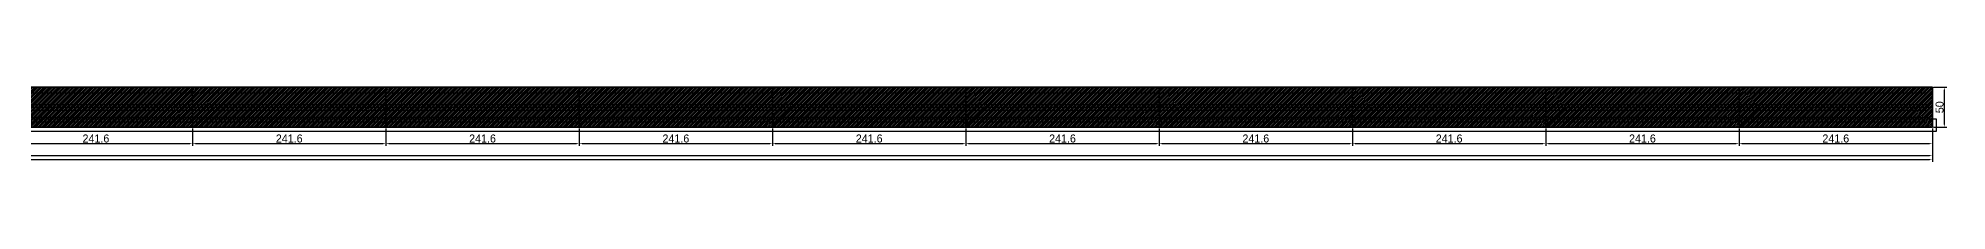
# Model space of a CAD drawing. Header units: metres. Extents: x 12791 to 22478, y 13116 to 13229.
# Drawn here: x 20092 to 22478, y 13116 to 13209 of the extents above; entities that cross this region are included whole.
import ezdxf

# ---------------------------------------------------------------- set-up
doc = ezdxf.new("R2010")
doc.units = ezdxf.units.M
for name, color, linetype in [('barrote', 251, 'CONTINUOUS'), ('COTA', 241, 'CONTINUOUS'), ('cotas', 241, 'CONTINUOUS'), ('Demarcação 1', 251, 'CONTINUOUS'), ('Hachura', 251, 'CONTINUOUS'), ('Laje_Perimetro', 7, 'CONTINUOUS'), ('Painéis', 200, 'CONTINUOUS'), ('SARR_3.5x7', 81, 'CONTINUOUS')]:
    doc.layers.add(name, color=color, linetype=linetype)
doc.dimstyles.new('EZ DXF', dxfattribs={"dimtxt": 10, "dimasz": 3.5, "dimexe": 3, "dimexo": 1.5, "dimgap": 1, "dimtad": 1, "dimdec": 1, "dimdsep": 46, "dimcen": 2.5, "dimazin": 3, "dimtfac": 1, "dimtmove": 0, "dimatfit": 3})

msp = doc.modelspace()

# ---------------------------------------------------------------- hatches: boundary and pattern name
at = {"layer": 'Hachura'}
h = msp.add_hatch(color=3, dxfattribs=at)
h.dxf.hatch_style = 1
h.paths.add_polyline_path([(20043.5914, 13158.9905), (20285.1914, 13158.9905), (20285.1914, 13208.9905), (20043.5914, 13208.9905)])
h = msp.add_hatch(dxfattribs=at)
h.set_pattern_fill('ANSI31', scale=0.5)
h.paths.add_polyline_path([(20043.5914, 13158.9905), (20285.1914, 13158.9905), (20285.1914, 13208.9905), (20043.5914, 13208.9905)])
h = msp.add_hatch(color=3, dxfattribs=at)
h.dxf.hatch_style = 1
h.paths.add_polyline_path([(20043.5914, 13158.9905), (20285.1914, 13158.9905), (20285.1914, 13208.9905), (20043.5914, 13208.9905)])
h = msp.add_hatch(dxfattribs=at)
h.set_pattern_fill('ANSI31', scale=0.5)
h.paths.add_polyline_path([(20043.5914, 13158.9905), (20285.1914, 13158.9905), (20285.1914, 13208.9905), (20043.5914, 13208.9905)])
h = msp.add_hatch(color=3, dxfattribs=at)
h.dxf.hatch_style = 1
h.paths.add_polyline_path([(20285.1914, 13158.9905), (20526.7914, 13158.9905), (20526.7914, 13208.9905), (20285.1914, 13208.9905)])
h = msp.add_hatch(dxfattribs=at)
h.set_pattern_fill('ANSI31', scale=0.5)
h.paths.add_polyline_path([(20285.1914, 13158.9905), (20526.7914, 13158.9905), (20526.7914, 13208.9905), (20285.1914, 13208.9905)])
h = msp.add_hatch(color=3, dxfattribs=at)
h.dxf.hatch_style = 1
h.paths.add_polyline_path([(20285.1914, 13158.9905), (20526.7914, 13158.9905), (20526.7914, 13208.9905), (20285.1914, 13208.9905)])
h = msp.add_hatch(dxfattribs=at)
h.set_pattern_fill('ANSI31', scale=0.5)
h.paths.add_polyline_path([(20285.1914, 13158.9905), (20526.7914, 13158.9905), (20526.7914, 13208.9905), (20285.1914, 13208.9905)])
h = msp.add_hatch(color=3, dxfattribs=at)
h.dxf.hatch_style = 1
h.paths.add_polyline_path([(20526.7914, 13158.9905), (20768.3914, 13158.9905), (20768.3914, 13208.9905), (20526.7914, 13208.9905)])
h = msp.add_hatch(dxfattribs=at)
h.set_pattern_fill('ANSI31', scale=0.5)
h.paths.add_polyline_path([(20526.7914, 13158.9905), (20768.3914, 13158.9905), (20768.3914, 13208.9905), (20526.7914, 13208.9905)])
h = msp.add_hatch(color=3, dxfattribs=at)
h.dxf.hatch_style = 1
h.paths.add_polyline_path([(20526.7914, 13158.9905), (20768.3914, 13158.9905), (20768.3914, 13208.9905), (20526.7914, 13208.9905)])
h = msp.add_hatch(dxfattribs=at)
h.set_pattern_fill('ANSI31', scale=0.5)
h.paths.add_polyline_path([(20526.7914, 13158.9905), (20768.3914, 13158.9905), (20768.3914, 13208.9905), (20526.7914, 13208.9905)])
h = msp.add_hatch(color=3, dxfattribs=at)
h.dxf.hatch_style = 1
h.paths.add_polyline_path([(20768.3914, 13158.9905), (21009.9914, 13158.9905), (21009.9914, 13208.9905), (20768.3914, 13208.9905)])
h = msp.add_hatch(dxfattribs=at)
h.set_pattern_fill('ANSI31', scale=0.5)
h.paths.add_polyline_path([(20768.3914, 13158.9905), (21009.9914, 13158.9905), (21009.9914, 13208.9905), (20768.3914, 13208.9905)])
h = msp.add_hatch(color=3, dxfattribs=at)
h.dxf.hatch_style = 1
h.paths.add_polyline_path([(20768.3914, 13158.9905), (21009.9914, 13158.9905), (21009.9914, 13208.9905), (20768.3914, 13208.9905)])
h = msp.add_hatch(dxfattribs=at)
h.set_pattern_fill('ANSI31', scale=0.5)
h.paths.add_polyline_path([(20768.3914, 13158.9905), (21009.9914, 13158.9905), (21009.9914, 13208.9905), (20768.3914, 13208.9905)])
h = msp.add_hatch(color=3, dxfattribs=at)
h.dxf.hatch_style = 1
h.paths.add_polyline_path([(21009.9914, 13158.9905), (21251.5914, 13158.9905), (21251.5914, 13208.9905), (21009.9914, 13208.9905)])
h = msp.add_hatch(dxfattribs=at)
h.set_pattern_fill('ANSI31', scale=0.5)
h.paths.add_polyline_path([(21009.9914, 13158.9905), (21251.5914, 13158.9905), (21251.5914, 13208.9905), (21009.9914, 13208.9905)])
h = msp.add_hatch(color=3, dxfattribs=at)
h.dxf.hatch_style = 1
h.paths.add_polyline_path([(21009.9914, 13158.9905), (21251.5914, 13158.9905), (21251.5914, 13208.9905), (21009.9914, 13208.9905)])
h = msp.add_hatch(dxfattribs=at)
h.set_pattern_fill('ANSI31', scale=0.5)
h.paths.add_polyline_path([(21009.9914, 13158.9905), (21251.5914, 13158.9905), (21251.5914, 13208.9905), (21009.9914, 13208.9905)])
h = msp.add_hatch(color=3, dxfattribs=at)
h.dxf.hatch_style = 1
h.paths.add_polyline_path([(21251.5914, 13158.9905), (21493.1914, 13158.9905), (21493.1914, 13208.9905), (21251.5914, 13208.9905)])
h = msp.add_hatch(dxfattribs=at)
h.set_pattern_fill('ANSI31', scale=0.5)
h.paths.add_polyline_path([(21251.5914, 13158.9905), (21493.1914, 13158.9905), (21493.1914, 13208.9905), (21251.5914, 13208.9905)])
h = msp.add_hatch(color=3, dxfattribs=at)
h.dxf.hatch_style = 1
h.paths.add_polyline_path([(21251.5914, 13158.9905), (21493.1914, 13158.9905), (21493.1914, 13208.9905), (21251.5914, 13208.9905)])
h = msp.add_hatch(dxfattribs=at)
h.set_pattern_fill('ANSI31', scale=0.5)
h.paths.add_polyline_path([(21251.5914, 13158.9905), (21493.1914, 13158.9905), (21493.1914, 13208.9905), (21251.5914, 13208.9905)])
h = msp.add_hatch(color=3, dxfattribs=at)
h.dxf.hatch_style = 1
h.paths.add_polyline_path([(21493.1914, 13158.9905), (21734.7914, 13158.9905), (21734.7914, 13208.9905), (21493.1914, 13208.9905)])
h = msp.add_hatch(dxfattribs=at)
h.set_pattern_fill('ANSI31', scale=0.5)
h.paths.add_polyline_path([(21493.1914, 13158.9905), (21734.7914, 13158.9905), (21734.7914, 13208.9905), (21493.1914, 13208.9905)])
h = msp.add_hatch(color=3, dxfattribs=at)
h.dxf.hatch_style = 1
h.paths.add_polyline_path([(21493.1914, 13158.9905), (21734.7914, 13158.9905), (21734.7914, 13208.9905), (21493.1914, 13208.9905)])
h = msp.add_hatch(dxfattribs=at)
h.set_pattern_fill('ANSI31', scale=0.5)
h.paths.add_polyline_path([(21493.1914, 13158.9905), (21734.7914, 13158.9905), (21734.7914, 13208.9905), (21493.1914, 13208.9905)])
h = msp.add_hatch(color=3, dxfattribs=at)
h.dxf.hatch_style = 1
h.paths.add_polyline_path([(21734.7914, 13158.9905), (21976.3914, 13158.9905), (21976.3914, 13208.9905), (21734.7914, 13208.9905)])
h = msp.add_hatch(dxfattribs=at)
h.set_pattern_fill('ANSI31', scale=0.5)
h.paths.add_polyline_path([(21734.7914, 13158.9905), (21976.3914, 13158.9905), (21976.3914, 13208.9905), (21734.7914, 13208.9905)])
h = msp.add_hatch(color=3, dxfattribs=at)
h.dxf.hatch_style = 1
h.paths.add_polyline_path([(21734.7914, 13158.9905), (21976.3914, 13158.9905), (21976.3914, 13208.9905), (21734.7914, 13208.9905)])
h = msp.add_hatch(dxfattribs=at)
h.set_pattern_fill('ANSI31', scale=0.5)
h.paths.add_polyline_path([(21734.7914, 13158.9905), (21976.3914, 13158.9905), (21976.3914, 13208.9905), (21734.7914, 13208.9905)])
h = msp.add_hatch(color=3, dxfattribs=at)
h.dxf.hatch_style = 1
h.paths.add_polyline_path([(21976.3914, 13158.9905), (22217.9914, 13158.9905), (22217.9914, 13208.9905), (21976.3914, 13208.9905)])
h = msp.add_hatch(dxfattribs=at)
h.set_pattern_fill('ANSI31', scale=0.5)
h.paths.add_polyline_path([(21976.3914, 13158.9905), (22217.9914, 13158.9905), (22217.9914, 13208.9905), (21976.3914, 13208.9905)])
h = msp.add_hatch(color=3, dxfattribs=at)
h.dxf.hatch_style = 1
h.paths.add_polyline_path([(21976.3914, 13158.9905), (22217.9914, 13158.9905), (22217.9914, 13208.9905), (21976.3914, 13208.9905)])
h = msp.add_hatch(dxfattribs=at)
h.set_pattern_fill('ANSI31', scale=0.5)
h.paths.add_polyline_path([(21976.3914, 13158.9905), (22217.9914, 13158.9905), (22217.9914, 13208.9905), (21976.3914, 13208.9905)])
h = msp.add_hatch(color=3, dxfattribs=at)
h.dxf.hatch_style = 1
h.paths.add_polyline_path([(22217.9914, 13158.9905), (22459.5914, 13158.9905), (22459.5914, 13208.9905), (22217.9914, 13208.9905)])
h = msp.add_hatch(dxfattribs=at)
h.set_pattern_fill('ANSI31', scale=0.5)
h.paths.add_polyline_path([(22217.9914, 13158.9905), (22459.5914, 13158.9905), (22459.5914, 13208.9905), (22217.9914, 13208.9905)])
h = msp.add_hatch(color=3, dxfattribs=at)
h.dxf.hatch_style = 1
h.paths.add_polyline_path([(22217.9914, 13158.9905), (22459.5914, 13158.9905), (22459.5914, 13208.9905), (22217.9914, 13208.9905)])
h = msp.add_hatch(dxfattribs=at)
h.set_pattern_fill('ANSI31', scale=0.5)
h.paths.add_polyline_path([(22217.9914, 13158.9905), (22459.5914, 13158.9905), (22459.5914, 13208.9905), (22217.9914, 13208.9905)])

# ---------------------------------------------------------------- linework, layer by layer
at = {"layer": 'barrote'}
msp.add_line((12800.5914, 13171.4905), (22454.5914, 13171.4905), dxfattribs=at)
msp.add_line((12800.5914, 13171.4905), (22454.5914, 13171.4905), dxfattribs=at)
at = {"layer": 'Demarcação 1'}
msp.add_line((12795.5914, 13183.9905), (22459.5914, 13183.9905), dxfattribs=at)
msp.add_line((12795.5914, 13183.9905), (22459.5914, 13183.9905), dxfattribs=at)
at = {"layer": 'Laje_Perimetro'}
msp.add_lwpolyline([(12790.5914, 13153.9905), (22464.5914, 13153.9905), (22464.5914, 13168.9905), (12790.5914, 13168.9905)], close=True, dxfattribs=at)
msp.add_lwpolyline([(12790.5914, 13153.9905), (22464.5914, 13153.9905), (22464.5914, 13168.9905), (12790.5914, 13168.9905)], close=True, dxfattribs=at)
at = {"layer": 'Painéis'}
for points in [[(12795.5914, 13208.9905), (22459.5914, 13208.9905)], [(12795.5914, 13208.9905), (22459.5914, 13208.9905)], [(20043.5914, 13158.9905), (20285.1914, 13158.9905), (20285.1914, 13208.9905), (20043.5914, 13208.9905)], [(20043.5914, 13158.9905), (20285.1914, 13158.9905), (20285.1914, 13208.9905), (20043.5914, 13208.9905)], [(20285.1914, 13158.9905), (20285.1914, 13208.9905)], [(20285.1914, 13158.9905), (20526.7914, 13158.9905), (20526.7914, 13208.9905), (20285.1914, 13208.9905)], [(20285.1914, 13158.9905), (20285.1914, 13208.9905)], [(20285.1914, 13158.9905), (20526.7914, 13158.9905), (20526.7914, 13208.9905), (20285.1914, 13208.9905)], [(20526.7914, 13158.9905), (20526.7914, 13208.9905)], [(20526.7914, 13158.9905), (20768.3914, 13158.9905), (20768.3914, 13208.9905), (20526.7914, 13208.9905)], [(20526.7914, 13158.9905), (20526.7914, 13208.9905)], [(20526.7914, 13158.9905), (20768.3914, 13158.9905), (20768.3914, 13208.9905), (20526.7914, 13208.9905)], [(20768.3914, 13158.9905), (20768.3914, 13208.9905)], [(20768.3914, 13158.9905), (21009.9914, 13158.9905), (21009.9914, 13208.9905), (20768.3914, 13208.9905)], [(20768.3914, 13158.9905), (20768.3914, 13208.9905)], [(20768.3914, 13158.9905), (21009.9914, 13158.9905), (21009.9914, 13208.9905), (20768.3914, 13208.9905)], [(21009.9914, 13158.9905), (21009.9914, 13208.9905)], [(21009.9914, 13158.9905), (21251.5914, 13158.9905), (21251.5914, 13208.9905), (21009.9914, 13208.9905)], [(21009.9914, 13158.9905), (21009.9914, 13208.9905)], [(21009.9914, 13158.9905), (21251.5914, 13158.9905), (21251.5914, 13208.9905), (21009.9914, 13208.9905)], [(21251.5914, 13158.9905), (21251.5914, 13208.9905)], [(21251.5914, 13158.9905), (21493.1914, 13158.9905), (21493.1914, 13208.9905), (21251.5914, 13208.9905)], [(21251.5914, 13158.9905), (21251.5914, 13208.9905)], [(21251.5914, 13158.9905), (21493.1914, 13158.9905), (21493.1914, 13208.9905), (21251.5914, 13208.9905)], [(21493.1914, 13158.9905), (21493.1914, 13208.9905)], [(21493.1914, 13158.9905), (21734.7914, 13158.9905), (21734.7914, 13208.9905), (21493.1914, 13208.9905)], [(21493.1914, 13158.9905), (21493.1914, 13208.9905)], [(21493.1914, 13158.9905), (21734.7914, 13158.9905), (21734.7914, 13208.9905), (21493.1914, 13208.9905)], [(21734.7914, 13158.9905), (21734.7914, 13208.9905)], [(21734.7914, 13158.9905), (21976.3914, 13158.9905), (21976.3914, 13208.9905), (21734.7914, 13208.9905)], [(21734.7914, 13158.9905), (21734.7914, 13208.9905)], [(21734.7914, 13158.9905), (21976.3914, 13158.9905), (21976.3914, 13208.9905), (21734.7914, 13208.9905)], [(21976.3914, 13158.9905), (21976.3914, 13208.9905)], [(21976.3914, 13158.9905), (22217.9914, 13158.9905), (22217.9914, 13208.9905), (21976.3914, 13208.9905)], [(21976.3914, 13158.9905), (21976.3914, 13208.9905)], [(21976.3914, 13158.9905), (22217.9914, 13158.9905), (22217.9914, 13208.9905), (21976.3914, 13208.9905)], [(22217.9914, 13158.9905), (22217.9914, 13208.9905)], [(22217.9914, 13158.9905), (22459.5914, 13158.9905), (22459.5914, 13208.9905), (22217.9914, 13208.9905)], [(22217.9914, 13158.9905), (22217.9914, 13208.9905)], [(22217.9914, 13158.9905), (22459.5914, 13158.9905), (22459.5914, 13208.9905), (22217.9914, 13208.9905)], [(22459.5914, 13158.9905), (22459.5914, 13208.9905)], [(22459.5914, 13158.9905), (22459.5914, 13208.9905)], [(12795.5914, 13158.9905), (22459.5914, 13158.9905)], [(12795.5914, 13158.9905), (22459.5914, 13158.9905)]]:
    msp.add_lwpolyline(points, close=True, dxfattribs=at)
at = {"layer": 'SARR_3.5x7'}
for p, q in [((20043.5914, 13201.9905), (20285.1914, 13201.9905)), ((20043.5914, 13201.9905), (20285.1914, 13201.9905)), ((20285.1914, 13201.9905), (20526.7914, 13201.9905)), ((20285.1914, 13201.9905), (20526.7914, 13201.9905)), ((20526.7914, 13201.9905), (20768.3914, 13201.9905)), ((20526.7914, 13201.9905), (20768.3914, 13201.9905)), ((20768.3914, 13201.9905), (21009.9914, 13201.9905)), ((20768.3914, 13201.9905), (21009.9914, 13201.9905)), ((21009.9914, 13201.9905), (21251.5914, 13201.9905)), ((21009.9914, 13201.9905), (21251.5914, 13201.9905)), ((21251.5914, 13201.9905), (21493.1914, 13201.9905)), ((21251.5914, 13201.9905), (21493.1914, 13201.9905)), ((21493.1914, 13201.9905), (21734.7914, 13201.9905)), ((21493.1914, 13201.9905), (21734.7914, 13201.9905)), ((21734.7914, 13201.9905), (21976.3914, 13201.9905)), ((21734.7914, 13201.9905), (21976.3914, 13201.9905)), ((21976.3914, 13201.9905), (22217.9914, 13201.9905)), ((21976.3914, 13201.9905), (22217.9914, 13201.9905)), ((22217.9914, 13201.9905), (22452.5914, 13201.9905)), ((22217.9914, 13201.9905), (22452.5914, 13201.9905)), ((20043.5914, 13187.4905), (20285.1914, 13187.4905)), ((20043.5914, 13187.4905), (20285.1914, 13187.4905)), ((20043.5914, 13180.4905), (20285.1914, 13180.4905)), ((20043.5914, 13180.4905), (20285.1914, 13180.4905)), ((20285.1914, 13187.4905), (20526.7914, 13187.4905)), ((20285.1914, 13187.4905), (20526.7914, 13187.4905)), ((20285.1914, 13180.4905), (20526.7914, 13180.4905)), ((20285.1914, 13180.4905), (20526.7914, 13180.4905)), ((20526.7914, 13187.4905), (20768.3914, 13187.4905)), ((20526.7914, 13187.4905), (20768.3914, 13187.4905)), ((20526.7914, 13180.4905), (20768.3914, 13180.4905)), ((20526.7914, 13180.4905), (20768.3914, 13180.4905)), ((20768.3914, 13187.4905), (21009.9914, 13187.4905)), ((20768.3914, 13187.4905), (21009.9914, 13187.4905)), ((20768.3914, 13180.4905), (21009.9914, 13180.4905)), ((20768.3914, 13180.4905), (21009.9914, 13180.4905)), ((21009.9914, 13187.4905), (21251.5914, 13187.4905)), ((21009.9914, 13187.4905), (21251.5914, 13187.4905)), ((21009.9914, 13180.4905), (21251.5914, 13180.4905)), ((21009.9914, 13180.4905), (21251.5914, 13180.4905)), ((21251.5914, 13187.4905), (21493.1914, 13187.4905)), ((21251.5914, 13187.4905), (21493.1914, 13187.4905)), ((21251.5914, 13180.4905), (21493.1914, 13180.4905)), ((21251.5914, 13180.4905), (21493.1914, 13180.4905)), ((21493.1914, 13187.4905), (21734.7914, 13187.4905)), ((21493.1914, 13187.4905), (21734.7914, 13187.4905)), ((21493.1914, 13180.4905), (21734.7914, 13180.4905)), ((21493.1914, 13180.4905), (21734.7914, 13180.4905)), ((21734.7914, 13187.4905), (21976.3914, 13187.4905)), ((21734.7914, 13187.4905), (21976.3914, 13187.4905)), ((21734.7914, 13180.4905), (21976.3914, 13180.4905)), ((21734.7914, 13180.4905), (21976.3914, 13180.4905)), ((21976.3914, 13187.4905), (22217.9914, 13187.4905)), ((21976.3914, 13187.4905), (22217.9914, 13187.4905)), ((21976.3914, 13180.4905), (22217.9914, 13180.4905)), ((21976.3914, 13180.4905), (22217.9914, 13180.4905)), ((22217.9914, 13187.4905), (22452.5914, 13187.4905)), ((22217.9914, 13187.4905), (22452.5914, 13187.4905)), ((22217.9914, 13180.4905), (22452.5914, 13180.4905)), ((22217.9914, 13180.4905), (22452.5914, 13180.4905)), ((20043.5914, 13165.9905), (20285.1914, 13165.9905)), ((20043.5914, 13165.9905), (20285.1914, 13165.9905)), ((20285.1914, 13165.9905), (20526.7914, 13165.9905)), ((20285.1914, 13165.9905), (20526.7914, 13165.9905)), ((20526.7914, 13165.9905), (20768.3914, 13165.9905)), ((20526.7914, 13165.9905), (20768.3914, 13165.9905)), ((20768.3914, 13165.9905), (21009.9914, 13165.9905)), ((20768.3914, 13165.9905), (21009.9914, 13165.9905)), ((21009.9914, 13165.9905), (21251.5914, 13165.9905)), ((21009.9914, 13165.9905), (21251.5914, 13165.9905)), ((21251.5914, 13165.9905), (21493.1914, 13165.9905)), ((21251.5914, 13165.9905), (21493.1914, 13165.9905)), ((21493.1914, 13165.9905), (21734.7914, 13165.9905)), ((21493.1914, 13165.9905), (21734.7914, 13165.9905)), ((21734.7914, 13165.9905), (21976.3914, 13165.9905)), ((21734.7914, 13165.9905), (21976.3914, 13165.9905)), ((21976.3914, 13165.9905), (22217.9914, 13165.9905)), ((21976.3914, 13165.9905), (22217.9914, 13165.9905)), ((22217.9914, 13165.9905), (22452.5914, 13165.9905)), ((22217.9914, 13165.9905), (22452.5914, 13165.9905))]:
    msp.add_line(p, q, dxfattribs=at)

# ---------------------------------------------------------------- dimensions: what is measured, and where the dimension line sits
at = {"layer": 'COTA', "color": 1}
msp.add_linear_dim(base=(22474.5914, 13158.9905), p1=(22459.5914, 13158.9905), p2=(22459.5914, 13208.9905), angle=90, dimstyle='EZ DXF', dxfattribs=at).render()
msp.add_linear_dim(base=(22474.5914, 13158.9905), p1=(22459.5914, 13158.9905), p2=(22459.5914, 13208.9905), angle=90, dimstyle='EZ DXF', dxfattribs=at).render()
for base, p1, p2 in [((12795.5914, 13118.9905), (12795.5914, 13158.9905), (22459.5914, 13158.9905)), ((12795.5914, 13118.9905), (12795.5914, 13158.9905), (22459.5914, 13158.9905)), ((20043.5914, 13138.9905), (20043.5914, 13158.9905), (20285.1914, 13158.9905)), ((20043.5914, 13138.9905), (20043.5914, 13158.9905), (20285.1914, 13158.9905)), ((20285.1914, 13138.9905), (20285.1914, 13158.9905), (20526.7914, 13158.9905)), ((20285.1914, 13138.9905), (20285.1914, 13158.9905), (20526.7914, 13158.9905)), ((20526.7914, 13138.9905), (20526.7914, 13158.9905), (20768.3914, 13158.9905)), ((20526.7914, 13138.9905), (20526.7914, 13158.9905), (20768.3914, 13158.9905)), ((20768.3914, 13138.9905), (20768.3914, 13158.9905), (21009.9914, 13158.9905)), ((20768.3914, 13138.9905), (20768.3914, 13158.9905), (21009.9914, 13158.9905)), ((21009.9914, 13138.9905), (21009.9914, 13158.9905), (21251.5914, 13158.9905)), ((21009.9914, 13138.9905), (21009.9914, 13158.9905), (21251.5914, 13158.9905)), ((21251.5914, 13138.9905), (21251.5914, 13158.9905), (21493.1914, 13158.9905)), ((21251.5914, 13138.9905), (21251.5914, 13158.9905), (21493.1914, 13158.9905)), ((21493.1914, 13138.9905), (21493.1914, 13158.9905), (21734.7914, 13158.9905)), ((21493.1914, 13138.9905), (21493.1914, 13158.9905), (21734.7914, 13158.9905)), ((21734.7914, 13138.9905), (21734.7914, 13158.9905), (21976.3914, 13158.9905)), ((21734.7914, 13138.9905), (21734.7914, 13158.9905), (21976.3914, 13158.9905)), ((21976.3914, 13138.9905), (21976.3914, 13158.9905), (22217.9914, 13158.9905)), ((21976.3914, 13138.9905), (21976.3914, 13158.9905), (22217.9914, 13158.9905)), ((22217.9914, 13138.9905), (22217.9914, 13158.9905), (22459.5914, 13158.9905)), ((22217.9914, 13138.9905), (22217.9914, 13158.9905), (22459.5914, 13158.9905))]:
    msp.add_linear_dim(base=base, p1=p1, p2=p2, dimstyle='EZ DXF', dxfattribs=at).render()
at = {"layer": 'cotas'}
msp.add_linear_dim(base=(12795.5914, 13123.9905), p1=(12795.5914, 13138.9905), p2=(22459.5914, 13138.9905), dimstyle='EZ DXF', dxfattribs=at).render()
msp.add_linear_dim(base=(12795.5914, 13123.9905), p1=(12795.5914, 13138.9905), p2=(22459.5914, 13138.9905), dimstyle='EZ DXF', dxfattribs=at).render()

doc.saveas('drawing.dxf')
